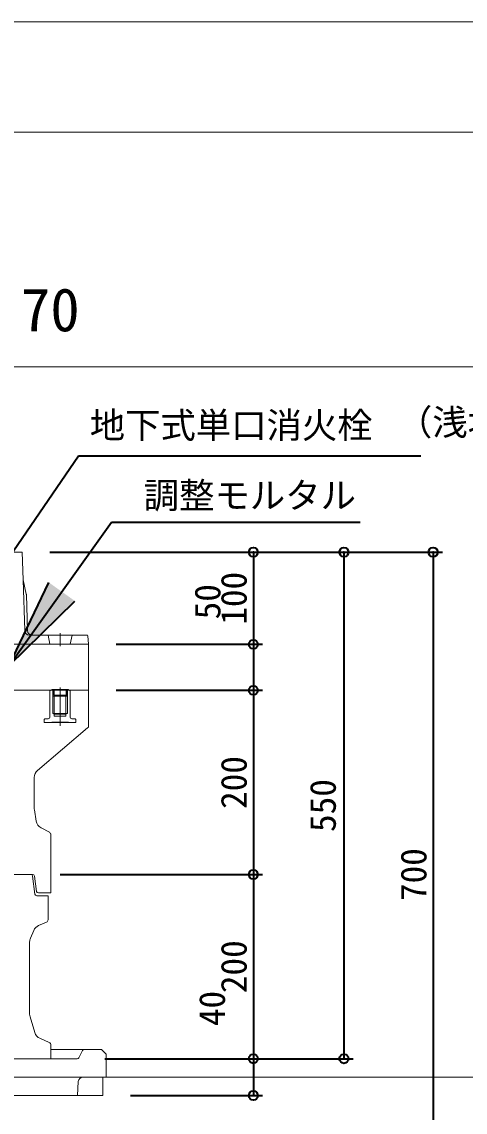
# Model space of a CAD drawing. Units: millimetres at full size, sheet at 1:20. Extents: x -5700 to 5714, y -3160 to 3160.
# Drawn here: x -1920 to -1438, y 1976 to 3160 of the extents above; entities that cross this region are included whole.
import ezdxf
from ezdxf.enums import TextEntityAlignment as Align

# ---------------------------------------------------------------- set-up
doc = ezdxf.new("R2010")
doc.units = ezdxf.units.MM
doc.header["$LTSCALE"] = 20
doc.header["$PDMODE"] = 32
doc.header["$PDSIZE"] = 10
for name, color, linetype, lineweight in [('0-5_TEMP01', 3, 'Continuous', 18), ('0-7_躯体', 7, 'Continuous', 9), ('0-B_図面枠', 3, 'Continuous', 18), ('0-C_寸法', 1, 'Continuous', 40)]:
    doc.layers.add(name, color=color, linetype=linetype, lineweight=lineweight)
doc.layers.add('0-D_注釈', color=1, linetype='Continuous')
doc.styles.add('ＭＳ ゴシック', font='')
doc.styles.get('ＭＳ ゴシック').set_extended_font_data('MS Gothic')

msp = doc.modelspace()

# ---------------------------------------------------------------- linework, layer by layer
at = {"layer": '0-5_TEMP01'}
for p, q in [((-4278.67, 2785.74), (1421.34, 2785.74)), ((-1878.12, 2496.73), (-1878.12, 2482.35)), ((-3458.13, 2014.53), (-325.44, 2014.53))]:
    msp.add_line(p, q, dxfattribs=at)
msp.add_lwpolyline([(-4398.66, 3160.37), (1541.34, 3160.37), (1541.34, -919.63)], dxfattribs=at)
at = {"layer": '0-7_躯体'}
for p, q in [((-1919.12, 2584.52), (-1928.12, 2584.52)), ((-1919.12, 2584.52), (-1918.17, 2554.52)), ((-1918.17, 2554.52), (-1914.75, 2538.97)), ((-1918.17, 2554.52), (-1916.41, 2499.37)), ((-1914.64, 2538.07), (-1913.4, 2499.37)), ((-1849.03, 2494.53), (-1908.41, 2494.53)), ((-1891.12, 2494.53), (-1889.12, 2484.52)), ((-1865.13, 2494.53), (-1867.12, 2484.52)), ((-1847.12, 2484.52), (-1848.04, 2493.62)), ((-1847.12, 2484.52), (-1928.12, 2484.52)), ((-1847.12, 2484.52), (-1847.12, 2434.52)), ((-1887.12, 2434.52), (-2178.12, 2434.52)), ((-1888.52, 2434.52), (-1889.03, 2434.03)), ((-1889.03, 2434.03), (-1889.03, 2405.53)), ((-1888.52, 2434.52), (-1886.12, 2434.52)), ((-1887.12, 2435.28), (-1869.12, 2435.28)), ((-1887.12, 2435.28), (-1887.12, 2434.52)), ((-1886.12, 2434.52), (-1887.12, 2434.52)), ((-1886.12, 2434.52), (-1870.13, 2434.52)), ((-1886.12, 2434.52), (-1886.12, 2409.52)), ((-1886.12, 2434.52), (-1885.68, 2434.24)), ((-1885.62, 2434.03), (-1885.62, 2428.78)), ((-1885.12, 2428.27), (-1871.13, 2428.27)), ((-1884.62, 2435.28), (-1884.62, 2429.78)), ((-1884.52, 2428.27), (-1884.52, 2408.53)), ((-1884.12, 2429.28), (-1872.12, 2429.28)), ((-1878.12, 2437.76), (-1878.12, 2396.03)), ((-1871.73, 2428.27), (-1871.73, 2408.53)), ((-1871.62, 2435.28), (-1871.62, 2429.78)), ((-1870.62, 2434.03), (-1870.62, 2428.78)), ((-1870.13, 2434.52), (-1870.57, 2434.24)), ((-1870.13, 2434.52), (-1867.73, 2434.52)), ((-1870.13, 2434.52), (-1869.12, 2434.52)), ((-1870.13, 2434.52), (-1870.13, 2409.52)), ((-1869.12, 2435.28), (-1869.12, 2434.52)), ((-1847.12, 2434.52), (-1869.12, 2434.52)), ((-1867.73, 2434.52), (-1867.22, 2434.03)), ((-1867.22, 2434.03), (-1867.22, 2405.53)), ((-1847.12, 2434.52), (-1847.12, 2395.93)), ((-1891.03, 2403.53), (-1894.68, 2403.53)), ((-1886.12, 2409.52), (-1870.13, 2409.52)), ((-1886.12, 2409.52), (-1884.52, 2408.53)), ((-1884.52, 2408.53), (-1871.73, 2408.53)), ((-1884.52, 2408.53), (-1884.52, 2407.03)), ((-1884.03, 2406.52), (-1872.22, 2406.52)), ((-1870.13, 2409.52), (-1871.73, 2408.53)), ((-1871.73, 2408.53), (-1871.73, 2407.03)), ((-1865.22, 2403.53), (-1861.57, 2403.53)), ((-1848.21, 2393.62), (-1902.53, 2347.53)), ((-1895.18, 2403.02), (-1895.18, 2400.03)), ((-1894.68, 2399.52), (-1861.57, 2399.52)), ((-1887.12, 2400.03), (-1869.12, 2400.03)), ((-1887.12, 2400.03), (-1887.12, 2399.52)), ((-1869.12, 2400.03), (-1869.12, 2399.52)), ((-1861.07, 2403.02), (-1861.07, 2400.03)), ((-1906.12, 2339.84), (-1906.12, 2306.35)), ((-1905.99, 2304.71), (-1903.93, 2292.39)), ((-1898.78, 2285.2), (-1889.71, 2280.38)), ((-1888.12, 2277.72), (-1888.12, 2234.52)), ((-1907.86, 2234.52), (-2178.12, 2234.52)), ((-2178.12, 2234.52), (-1909.88, 2234.52)), ((-1905.36, 2213.27), (-1907.9, 2232.78)), ((-1905.89, 2232.81), (-1903.56, 2216.25)), ((-1888.12, 2234.52), (-1888.12, 2214.53)), ((-1888.12, 2214.53), (-1901.58, 2214.53)), ((-1891.12, 2211.53), (-1903.37, 2211.53)), ((-1891.12, 2211.53), (-1891.12, 2185.51)), ((-1892.94, 2182.74), (-1901.45, 2179.1)), ((-1906.7, 2173.85), (-1910.32, 2165.41)), ((-1911.12, 2161.47), (-1911.12, 2083.02)), ((-1905.46, 2062.93), (-1910.7, 2080.1)), ((-1889.92, 2052.31), (-1899.91, 2056.68)), ((-1888.12, 2049.57), (-1888.12, 2034.52)), ((-1853.12, 2044.53), (-1888.12, 2044.53)), ((-1857.57, 2035.63), (-1853.68, 2043.42)), ((-1828.12, 2039.53), (-1828.12, 2014.53)), ((-1888.12, 2034.52), (-1928.49, 2034.52)), ((-1859.37, 2034.52), (-1928.49, 2034.52)), ((-1828.12, 2014.53), (-1853.37, 2014.53)), ((-1831.57, 2014.53), (-1831.72, 1994.53)), ((-1858.37, 2009.78), (-1859.12, 1994.53)), ((-1831.72, 1994.53), (-2178.12, 1994.53))]:
    msp.add_line(p, q, dxfattribs=at)
msp.add_lwpolyline([(-1828.12, 2039.53), (-1833.12, 2044.53), (-1853.12, 2044.53)], dxfattribs=at)
for centre, radius, start, end in [((-1919.64, 2537.91), 5, 1.828, 12.381), ((-1911.41, 2499.52), 5, 181.828, 270), ((-1908.41, 2499.52), 5, 181.828, 270), ((-1849.03, 2493.53), 1, 5.711, 90), ((-1886.12, 2434.03), 0.5, 0, 90), ((-1885.12, 2428.78), 0.5, 180, 270), ((-1884.12, 2429.78), 0.5, 180, 270), ((-1872.12, 2429.78), 0.5, 270, 0), ((-1871.13, 2428.78), 0.5, 270, 0), ((-1870.13, 2434.03), 0.5, 90, 180), ((-1894.68, 2403.02), 0.5, 90, 180), ((-1891.03, 2405.53), 2, 270, 0), ((-1884.03, 2407.03), 0.5, 180, 270), ((-1872.22, 2407.03), 0.5, 270, 0), ((-1865.22, 2405.53), 2, 180, 270), ((-1861.57, 2403.02), 0.5, 0, 90), ((-1894.68, 2400.03), 0.5, 180, 270), ((-1861.57, 2400.03), 0.5, 270, 0), ((-1850.12, 2395.93), 3, 309.805, 0), ((-1896.13, 2339.84), 10, 129.806, 180), ((-1896.13, 2306.35), 10, 180, 189.462), ((-1894.08, 2294.03), 10, 189.462, 241.928), ((-1891.12, 2277.72), 3, 0, 61.927), ((-1909.88, 2232.53), 2, 7.431, 90), ((-1907.86, 2232.53), 2, 7.999, 90), ((-1901.58, 2216.53), 2, 187.999, 270), ((-1903.37, 2213.53), 2, 187.431, 270), ((-1897.51, 2169.91), 10, 113.199, 156.801), ((-1894.12, 2185.51), 3, 293.199, 0), ((-1901.12, 2161.47), 10, 156.801, 180), ((-1901.12, 2083.02), 10, 180, 196.928), ((-1895.9, 2065.84), 10, 196.928, 246.371), ((-1891.12, 2049.57), 3, 0, 66.371), ((-1851.89, 2042.53), 2, 90, 153.435), ((-1859.37, 2036.53), 2, 270, 333.435), ((-1853.37, 2009.52), 5, 90, 177.138)]:
    msp.add_arc(centre, radius, start, end, dxfattribs=at)
at = {"layer": '0-B_図面枠'}
msp.add_lwpolyline([(-4278.67, 3040.37), (1421.34, 3040.37), (1421.34, -799.63), (-4278.67, -799.63)], close=True, dxfattribs=at)
at = {"layer": '0-C_寸法'}
for p, q in [((-2107.13, 2325.53), (-1858.12, 2688.95)), ((-1858.12, 2688.95), (-1486.42, 2688.95)), ((-1933.24, 2461.35), (-1822.29, 2617.11)), ((-1822.29, 2617.11), (-1552.51, 2617.11)), ((-1889.12, 2584.52), (-1658.28, 2584.52)), ((-1889.12, 2584.52), (-1559.97, 2584.52)), ((-1889.12, 2584.52), (-1463.15, 2584.52)), ((-1668.28, 2584.52), (-1668.28, 2484.52)), ((-1569.97, 2584.52), (-1569.97, 2034.52)), ((-1473.15, 2584.52), (-1473.15, 1884.52)), ((-1933.24, 2461.35), (-1890.25, 2551.64)), ((-1933.24, 2461.35), (-1861.96, 2531.49)), ((-1817.12, 2484.52), (-1658.28, 2484.52)), ((-1817.12, 2484.52), (-1658.28, 2484.52)), ((-1668.28, 2484.52), (-1668.28, 2434.52)), ((-1817.12, 2434.52), (-1658.28, 2434.52)), ((-1817.12, 2434.52), (-1658.28, 2434.52)), ((-1668.28, 2434.52), (-1668.28, 2234.52)), ((-1877.86, 2234.52), (-1658.28, 2234.52)), ((-1877.86, 2234.52), (-1658.28, 2234.52)), ((-1668.28, 2234.52), (-1668.28, 2034.52)), ((-1829.37, 2034.52), (-1658.28, 2034.52)), ((-1829.37, 2034.52), (-1658.28, 2034.52)), ((-1829.37, 2034.52), (-1559.97, 2034.52)), ((-1668.28, 2034.52), (-1668.28, 1994.53)), ((-1801.72, 1994.53), (-1658.28, 1994.53))]:
    msp.add_line(p, q, dxfattribs=at)
for p in [(-1668.28, 2584.52), (-1569.97, 2584.52), (-1473.15, 2584.52), (-1668.28, 2484.52), (-1668.28, 2434.52), (-1668.28, 2234.52), (-1668.28, 2034.52), (-1569.97, 2034.52), (-1668.28, 1994.53)]:
    msp.add_point(p, dxfattribs=at)
msp.add_solid([(-1890.25, 2551.64), (-1861.96, 2531.49), (-1933.24, 2461.35)], dxfattribs=at)

# ---------------------------------------------------------------- texts
at = {"layer": '0-C_寸法', "style": 'ＭＳ ゴシック'}
for s, p in [('地下式単口消火栓', (-1845.93, 2699.83)), ('（浅埋型）', (-1512.41, 2703.08)), ('調整モルタル', (-1787.29, 2623.68))]:
    msp.add_text(s, height=28.15, dxfattribs=at).set_placement(p, align=Align.BOTTOM_LEFT)
for s, p in [('100', (-1667.06, 2505.72)), ('50', (-1695.57, 2511.57)), ('200', (-1667.06, 2305.72)), ('550', (-1570.33, 2280.72)), ('700', (-1471.93, 2205.72)), ('200', (-1667.06, 2105.72)), ('40', (-1690.66, 2069.91))]:
    msp.add_text(s, height=28.15, rotation=90, dxfattribs=at).set_placement(p, align=Align.BOTTOM_LEFT)
at = {"layer": '0-D_注釈', "style": 'ＭＳ ゴシック'}
msp.add_text('土被り h=0.70', height=46.92, dxfattribs=at).set_placement((-2272.18, 2810.25), align=Align.BOTTOM_LEFT)

doc.saveas('drawing.dxf')
